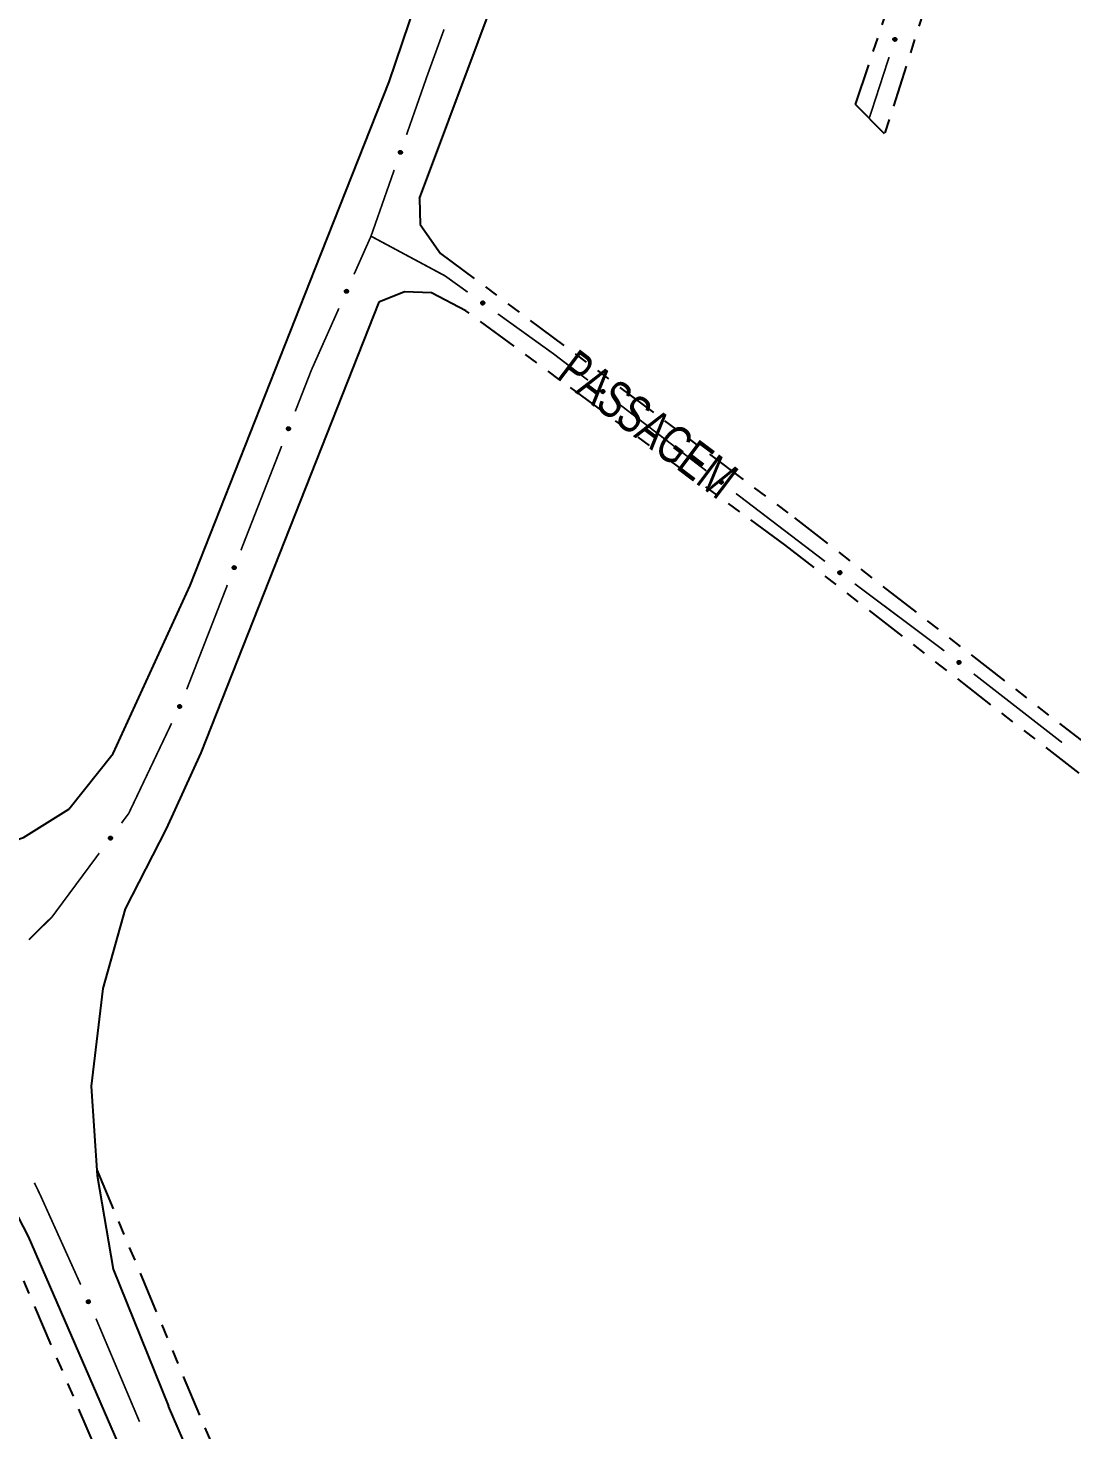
# Model space of a CAD drawing. Extents: x 209193 to 212081, y 4877574 to 4880493.
# Drawn here: x 210998 to 211110, y 4878137.5 to 4878287.9 of the extents above; entities that cross this region are included whole.
import ezdxf

# ---------------------------------------------------------------- set-up
doc = ezdxf.new("R2010")
doc.units = 0
doc.header["$LTSCALE"] = 1.5
doc.header["$MEASUREMENT"] = 0
doc.linetypes.add('TRACO_25', pattern=[8, 3, -1, 1, -1, 1, -1])
for name, color, linetype in [('SV-EIXO-ROD-ESTR', 7, 'CONTINUOUS'), ('SV-EIXO-RUA-N-PAV', 6, 'CONTINUOUS'), ('SV-EST-MUNIC-PAV', 20, 'CONTINUOUS'), ('SV-FX-DOM-EST', 20, 'CONTINUOUS'), ('SV-ROD-ESTADUAIS', 20, 'CONTINUOUS'), ('SV-RUA-NAO-PAV', 7, 'CONTINUOUS'), ('SV-TXT-RUA-N-PAV', 7, 'CONTINUOUS')]:
    doc.layers.add(name, color=color, linetype=linetype)
doc.styles.add('ARIAL', font='ARIAL.SHX')

msp = doc.modelspace()

# ---------------------------------------------------------------- linework, layer by layer
at = {"layer": 'SV-EIXO-ROD-ESTR', "const_width": 0.18}
for points in [[(211042.636932, 4878287.740329), (211040.927069, 4878283.04178)], [(211040.85, 4878282.83), (211038.610183, 4878276.436341)], [(211040.927069, 4878283.04178), (211040.85, 4878282.83)], [(211037.287711, 4878272.661283), (211034.973383, 4878266.054931)], [(211034.973383, 4878266.054931), (211034.8, 4878265.56)], [(211034.8, 4878265.56), (211032.979128, 4878261.471574)], [(211031.351744, 4878257.817587), (211028.503821, 4878251.42311)], [(211028.4, 4878251.19), (211026.671083, 4878246.771389)], [(211028.503821, 4878251.42311), (211028.4, 4878251.19)], [(211025.213562, 4878243.046388), (211021.56976, 4878233.733886)], [(211021.22, 4878232.84), (211020.842086, 4878231.870961)], [(211021.56976, 4878233.733886), (211021.22, 4878232.84)], [(211019.388743, 4878228.144328), (211015.028712, 4878216.964429)], [(211013.402906, 4878213.312342), (211009.106199, 4878204.282485)], [(211009.106199, 4878204.282485), (211008.81, 4878203.66)], [(211008.81, 4878203.66), (211008.029714, 4878202.606946)], [(211005.648318, 4878199.393077), (211000.885526, 4878192.965339)], [(211000.6, 4878192.58), (210998.101331, 4878190.1001)], [(211000.885526, 4878192.965339), (211000.6, 4878192.58)], [(210999.32, 4878162.72), (210998.688262, 4878164.032233)], [(210999.543535, 4878162.224467), (210999.32, 4878162.72)], [(211003.655513, 4878153.109006), (210999.543535, 4878162.224467)], [(211009.966102, 4878138.407015), (211005.298665, 4878149.462106)]]:
    msp.add_lwpolyline(points, dxfattribs=at)
at = {"layer": 'SV-EIXO-ROD-ESTR'}
for points in [[(211038.10034, 4878274.648018), (211038.122167, 4878274.60425), (211038.131977, 4878274.562171), (211038.130057, 4878274.524719), (211038.119731, 4878274.492067), (211038.105404, 4878274.459852), (211038.083794, 4878274.43056), (211038.052608, 4878274.403361), (211038.008857, 4878274.381157), (211037.96509, 4878274.373941), (211037.928272, 4878274.373859), (211037.893604, 4878274.382666), (211037.862542, 4878274.397108), (211037.832857, 4878274.420562), (211037.805602, 4878274.452435), (211037.78434, 4878274.496969), (211037.775007, 4878274.538289), (211037.777815, 4878274.574464), (211037.78689, 4878274.609261), (211037.80191, 4878274.641975), (211037.823288, 4878274.670607), (211037.855429, 4878274.69799), (211037.899663, 4878274.718393), (211037.940768, 4878274.728173), (211037.976973, 4878274.725874), (211038.01103, 4878274.716168), (211038.043516, 4878274.702192), (211038.073866, 4878274.681695), (211038.10034, 4878274.648018)], [(211032.32445, 4878259.731046), (211032.342617, 4878259.685637), (211032.348945, 4878259.642895), (211032.343962, 4878259.605727), (211032.330995, 4878259.574031), (211032.314077, 4878259.543099), (211032.290139, 4878259.515675), (211032.256829, 4878259.491124), (211032.211405, 4878259.47258), (211032.167194, 4878259.468975), (211032.130494, 4878259.471911), (211032.096664, 4878259.483529), (211032.06689, 4878259.500468), (211032.039227, 4878259.526275), (211032.014676, 4878259.560275), (211031.997135, 4878259.606401), (211031.991218, 4878259.648347), (211031.996982, 4878259.684171), (211032.008877, 4878259.718106), (211032.026528, 4878259.749479), (211032.050181, 4878259.776263), (211032.084458, 4878259.800921), (211032.130214, 4878259.81763), (211032.171983, 4878259.824009), (211032.207878, 4878259.81875), (211032.241025, 4878259.806286), (211032.272256, 4878259.789695), (211032.300824, 4878259.766779), (211032.32445, 4878259.731046)], [(211026.09719, 4878245.00258), (211026.117427, 4878244.958055), (211026.125715, 4878244.91565), (211026.122448, 4878244.878292), (211026.110953, 4878244.846032), (211026.095476, 4878244.814354), (211026.072825, 4878244.785858), (211026.04068, 4878244.7598), (211025.996158, 4878244.739186), (211025.95216, 4878244.73355), (211025.915363, 4878244.734794), (211025.881035, 4878244.744843), (211025.850513, 4878244.760394), (211025.821691, 4878244.784901), (211025.795601, 4878244.817735), (211025.775957, 4878244.863005), (211025.768116, 4878244.904634), (211025.772225, 4878244.940685), (211025.782547, 4878244.975133), (211025.798735, 4878245.007284), (211025.82113, 4878245.035128), (211025.854236, 4878245.061337), (211025.899175, 4878245.080134), (211025.940606, 4878245.088428), (211025.976705, 4878245.084827), (211026.01039, 4878245.073901), (211026.042352, 4878245.058764), (211026.071944, 4878245.037188), (211026.09719, 4878245.00258)], [(211020.270176, 4878230.101509), (211020.290463, 4878230.057007), (211020.298799, 4878230.014611), (211020.295574, 4878229.977249), (211020.284115, 4878229.944977), (211020.268673, 4878229.913281), (211020.246055, 4878229.88476), (211020.213939, 4878229.858666), (211020.16944, 4878229.838002), (211020.125448, 4878229.832317), (211020.08865, 4878229.833519), (211020.05431, 4878229.84353), (211020.023771, 4878229.859047), (211019.994922, 4878229.883521), (211019.968795, 4878229.916326), (211019.9491, 4878229.961574), (211019.941213, 4878230.003194), (211019.945281, 4878230.03925), (211019.955564, 4878230.073709), (211019.971716, 4878230.105879), (211019.994081, 4878230.133748), (211020.027157, 4878230.159994), (211020.072075, 4878230.178841), (211020.113496, 4878230.187182), (211020.1496, 4878230.183621), (211020.183297, 4878230.172733), (211020.215275, 4878230.157632), (211020.244892, 4878230.136089), (211020.270176, 4878230.101509)], [(211014.423384, 4878215.200756), (211014.440404, 4878215.154905), (211014.445656, 4878215.112017), (211014.439741, 4878215.074986), (211014.425981, 4878215.043626), (211014.408291, 4878215.013128), (211014.383672, 4878214.986315), (211014.349755, 4878214.962608), (211014.30388, 4878214.945212), (211014.259593, 4878214.942719), (211014.222977, 4878214.946575), (211014.189451, 4878214.95904), (211014.160112, 4878214.976722), (211014.133105, 4878215.003216), (211014.109416, 4878215.037822), (211014.09304, 4878215.084374), (211014.088179, 4878215.126455), (211014.094841, 4878215.162123), (211014.107586, 4878215.195749), (211014.126019, 4878215.226669), (211014.150337, 4878215.25285), (211014.185223, 4878215.276638), (211014.231385, 4878215.292193), (211014.2733, 4878215.29752), (211014.309052, 4878215.291361), (211014.341875, 4878215.278068), (211014.37268, 4878215.260697), (211014.400663, 4878215.237071), (211014.423384, 4878215.200756)], [(211007.013002, 4878201.049918), (211007.020884, 4878201.001649), (211007.017788, 4878200.958552), (211007.00486, 4878200.92335), (211006.985325, 4878200.895223), (211006.962098, 4878200.868697), (211006.932781, 4878200.847121), (211006.894938, 4878200.830381), (211006.846573, 4878200.822134), (211006.802633, 4878200.828208), (211006.767443, 4878200.839036), (211006.73694, 4878200.857717), (211006.71155, 4878200.880712), (211006.690145, 4878200.911907), (211006.673555, 4878200.950423), (211006.66644, 4878200.999256), (211006.669765, 4878201.041486), (211006.683164, 4878201.075207), (211006.702139, 4878201.105753), (211006.726176, 4878201.132549), (211006.755076, 4878201.153563), (211006.793886, 4878201.170197), (211006.842178, 4878201.176581), (211006.884335, 4878201.173745), (211006.918235, 4878201.160824), (211006.947888, 4878201.141466), (211006.974775, 4878201.118493), (211006.997692, 4878201.089926), (211007.013002, 4878201.049918)], [(211004.436646, 4878151.109677), (211004.390661, 4878151.126331), (211004.354544, 4878151.150048), (211004.330114, 4878151.178499), (211004.315081, 4878151.209269), (211004.303248, 4878151.242481), (211004.298705, 4878151.278598), (211004.302542, 4878151.3198), (211004.318924, 4878151.366047), (211004.345652, 4878151.401449), (211004.372263, 4878151.426892), (211004.403446, 4878151.444414), (211004.435903, 4878151.455369), (211004.473575, 4878151.458848), (211004.515291, 4878151.454551), (211004.561396, 4878151.436953), (211004.596644, 4878151.413459), (211004.619552, 4878151.385319), (211004.636969, 4878151.353858), (211004.648643, 4878151.319807), (211004.652898, 4878151.284328), (211004.648497, 4878151.242334), (211004.630524, 4878151.197059), (211004.607493, 4878151.161635), (211004.579683, 4878151.138339), (211004.548323, 4878151.121889), (211004.515156, 4878151.109615), (211004.479041, 4878151.103537), (211004.436646, 4878151.109677)]]:
    msp.add_lwpolyline(points, close=True, dxfattribs=at)
for points in [[(211037.87772, 4878274.704062), (211037.819753, 4878274.439541)], [(211037.899663, 4878274.718393), (211037.832857, 4878274.420562)], [(211037.918552, 4878274.721566), (211037.848273, 4878274.413645)], [(211037.940768, 4878274.728173), (211037.862542, 4878274.397108)], [(211037.956997, 4878274.724002), (211037.878598, 4878274.392901)], [(211037.976973, 4878274.725874), (211037.893604, 4878274.382666)], [(211037.992735, 4878274.718712), (211037.909054, 4878274.380786)], [(211038.01103, 4878274.716168), (211037.928272, 4878274.373859)], [(211038.027054, 4878274.705243), (211037.950009, 4878274.378006)], [(211037.80191, 4878274.641975), (211037.775007, 4878274.538289)], [(211037.811764, 4878274.651985), (211037.781333, 4878274.523846)], [(211037.823288, 4878274.670607), (211037.78434, 4878274.496969)], [(211037.839784, 4878274.678315), (211037.797098, 4878274.482177)], [(211037.855429, 4878274.69799), (211037.805602, 4878274.452435)], [(211038.043516, 4878274.702192), (211037.96509, 4878274.373941)], [(211038.056993, 4878274.687526), (211037.988905, 4878274.38173)], [(211038.073866, 4878274.681695), (211038.008857, 4878274.381157)], [(211038.085128, 4878274.664657), (211038.030122, 4878274.396207)], [(211038.10034, 4878274.648018), (211038.052608, 4878274.403361)], [(211038.111261, 4878274.623694), (211038.070249, 4878274.424079)], [(211038.122167, 4878274.60425), (211038.083794, 4878274.43056)], [(211038.127863, 4878274.580287), (211038.096595, 4878274.453887)], [(211038.131977, 4878274.562171), (211038.105404, 4878274.459852)], [(211032.026528, 4878259.749479), (211031.991218, 4878259.648347)], [(211032.03717, 4878259.758648), (211031.99634, 4878259.633434)], [(211032.050181, 4878259.776263), (211031.997135, 4878259.606401)], [(211032.067253, 4878259.782593), (211032.008637, 4878259.590613)], [(211032.084458, 4878259.800921), (211032.014676, 4878259.560275)], [(211032.107171, 4878259.805145), (211032.027722, 4878259.546264)], [(211032.130214, 4878259.81763), (211032.039227, 4878259.526275)], [(211032.1493, 4878259.819244), (211032.054024, 4878259.518119)], [(211032.171983, 4878259.824009), (211032.06689, 4878259.500468)], [(211032.187816, 4878259.818522), (211032.082547, 4878259.494959)], [(211032.207878, 4878259.81875), (211032.096664, 4878259.483529)], [(211032.223, 4878259.81032), (211032.111908, 4878259.480389)], [(211032.241025, 4878259.806286), (211032.130494, 4878259.471911)], [(211032.2561, 4878259.794085), (211032.152497, 4878259.474262)], [(211032.272256, 4878259.789695), (211032.167194, 4878259.468975)], [(211032.284487, 4878259.773974), (211032.191567, 4878259.474786)], [(211032.300824, 4878259.766779), (211032.211405, 4878259.47258)], [(211032.310652, 4878259.748877), (211032.233833, 4878259.485837)], [(211032.32445, 4878259.731046), (211032.256829, 4878259.491124)], [(211032.333341, 4878259.70591), (211032.276108, 4878259.510327)], [(211032.342617, 4878259.685637), (211032.290139, 4878259.515675)], [(211032.346329, 4878259.661288), (211032.304809, 4878259.537875)], [(211032.348945, 4878259.642895), (211032.314077, 4878259.543099)], [(211025.798735, 4878245.007284), (211025.768116, 4878244.904634)], [(211025.808943, 4878245.016933), (211025.773919, 4878244.889973)], [(211025.82113, 4878245.035128), (211025.775957, 4878244.863005)], [(211025.837893, 4878245.042237), (211025.788173, 4878244.847764)], [(211025.854236, 4878245.061337), (211025.795601, 4878244.817735)], [(211025.876731, 4878245.066602), (211025.809279, 4878244.804339)], [(211025.899175, 4878245.080134), (211025.821691, 4878244.784901)], [(211025.918167, 4878245.082625), (211025.836848, 4878244.777434)], [(211025.940606, 4878245.088428), (211025.850513, 4878244.760394)], [(211025.956675, 4878245.083676), (211025.866406, 4878244.755612)], [(211025.976705, 4878245.084827), (211025.881035, 4878244.744843)], [(211025.992199, 4878245.077102), (211025.896406, 4878244.742408)], [(211026.01039, 4878245.073901), (211025.915363, 4878244.734794)], [(211026.026011, 4878245.062407), (211025.937235, 4878244.738155)], [(211026.042352, 4878245.058764), (211025.95216, 4878244.73355)], [(211026.055293, 4878245.043623), (211025.97624, 4878244.740476)], [(211026.071944, 4878245.037188), (211025.996158, 4878244.739186)], [(211026.082586, 4878245.019756), (211026.017951, 4878244.75346)], [(211026.09719, 4878245.00258), (211026.04068, 4878244.7598)], [(211026.107227, 4878244.977879), (211026.059055, 4878244.77987)], [(211026.117427, 4878244.958055), (211026.072825, 4878244.785858)], [(211026.122256, 4878244.933902), (211026.086458, 4878244.80871)], [(211026.125715, 4878244.91565), (211026.095476, 4878244.814354)], [(211019.971716, 4878230.105879), (211019.941213, 4878230.003194)], [(211019.981914, 4878230.115539), (211019.947032, 4878229.98854)], [(211019.994081, 4878230.133748), (211019.9491, 4878229.961574)], [(211020.010835, 4878230.140876), (211019.961334, 4878229.946346)], [(211020.027157, 4878230.159994), (211019.968795, 4878229.916326)], [(211020.049646, 4878230.165284), (211019.982488, 4878229.902946)], [(211020.072075, 4878230.178841), (211019.994922, 4878229.883521)], [(211020.091064, 4878230.181353), (211020.010087, 4878229.876071)], [(211020.113496, 4878230.187182), (211020.023771, 4878229.859047)], [(211020.12957, 4878230.182447), (211020.03967, 4878229.854282)], [(211020.1496, 4878230.183621), (211020.05431, 4878229.84353)], [(211020.165102, 4878230.175913), (211020.069684, 4878229.841112)], [(211020.183297, 4878230.172733), (211020.08865, 4878229.833519)], [(211020.198931, 4878230.161256), (211020.110518, 4878229.836905)], [(211020.215275, 4878230.157632), (211020.125448, 4878229.832317)], [(211020.228233, 4878230.142505), (211020.14952, 4878229.83927)], [(211020.244892, 4878230.136089), (211020.16944, 4878229.838002)], [(211020.255553, 4878230.118669), (211020.191217, 4878229.852301)], [(211020.270176, 4878230.101509), (211020.213939, 4878229.858666)], [(211020.280241, 4878230.076819), (211020.232291, 4878229.878756)], [(211020.290463, 4878230.057007), (211020.246055, 4878229.88476)], [(211020.295319, 4878230.032859), (211020.259661, 4878229.907627)], [(211020.298799, 4878230.014611), (211020.268673, 4878229.913281)], [(211014.126019, 4878215.226669), (211014.088179, 4878215.126455)], [(211014.136887, 4878215.235567), (211014.092924, 4878215.111418)], [(211014.150337, 4878215.25285), (211014.09304, 4878215.084374)], [(211014.167563, 4878215.258749), (211014.104142, 4878215.068303)], [(211014.185223, 4878215.276638), (211014.109416, 4878215.037822)], [(211014.208035, 4878215.280291), (211014.122107, 4878215.023488)], [(211014.231385, 4878215.292193), (211014.133105, 4878215.003216)], [(211014.250505, 4878215.293327), (211014.147693, 4878214.99469)], [(211014.2733, 4878215.29752), (211014.160112, 4878214.976722)], [(211014.28899, 4878215.291637), (211014.175625, 4878214.970822)], [(211014.309052, 4878215.291361), (211014.189451, 4878214.95904)], [(211014.323958, 4878215.282554), (211014.20461, 4878214.955518)], [(211014.341875, 4878215.278068), (211014.222977, 4878214.946575)], [(211014.356639, 4878215.265492), (211014.245033, 4878214.948373)], [(211014.37268, 4878215.260697), (211014.259593, 4878214.942719)], [(211014.384511, 4878215.244674), (211014.284104, 4878214.947915)], [(211014.400663, 4878215.237071), (211014.30388, 4878214.945212)], [(211014.410038, 4878215.218927), (211014.326633, 4878214.9579)], [(211014.423384, 4878215.200756), (211014.349755, 4878214.962608)], [(211014.43164, 4878215.175404), (211014.369511, 4878214.98132)], [(211014.440404, 4878215.154905), (211014.383672, 4878214.986315)], [(211014.443503, 4878215.130469), (211014.398895, 4878215.008139)], [(211014.445656, 4878215.112017), (211014.408291, 4878215.013128)], [(211006.755076, 4878201.153563), (211006.66644, 4878200.999256)], [(211006.726176, 4878201.132549), (211006.669765, 4878201.041486)], [(211006.738553, 4878201.139191), (211006.671529, 4878201.025818)], [(211006.793886, 4878201.170197), (211006.673555, 4878200.950423)], [(211006.773115, 4878201.156039), (211006.674243, 4878200.981349)], [(211006.816975, 4878201.169393), (211006.683252, 4878200.933915)], [(211006.842178, 4878201.176581), (211006.690145, 4878200.911907)], [(211006.86116, 4878201.174016), (211006.702821, 4878200.900734)], [(211006.884335, 4878201.173745), (211006.71155, 4878200.880712)], [(211006.898601, 4878201.164954), (211006.725639, 4878200.871938)], [(211006.918235, 4878201.160824), (211006.73694, 4878200.857717)], [(211006.931168, 4878201.149314), (211006.751139, 4878200.851345)], [(211006.947888, 4878201.141466), (211006.767443, 4878200.839036)], [(211006.959957, 4878201.126284), (211006.789432, 4878200.836557)], [(211006.974775, 4878201.118493), (211006.802633, 4878200.828208)], [(211006.983304, 4878201.100493), (211006.827686, 4878200.828592)], [(211006.997692, 4878201.089926), (211006.846573, 4878200.822134)], [(211007.003401, 4878201.070317), (211006.871342, 4878200.830209)], [(211007.013002, 4878201.049918), (211006.894938, 4878200.830381)], [(211007.016227, 4878201.023451), (211006.917924, 4878200.844944)], [(211007.020884, 4878201.001649), (211006.932781, 4878200.847121)], [(211007.019225, 4878200.977074), (211006.951917, 4878200.865609)], [(211007.017788, 4878200.958552), (211006.962098, 4878200.868697)], [(211004.548323, 4878151.121889), (211004.372263, 4878151.426892)], [(211004.563328, 4878151.132659), (211004.39096, 4878151.435125)], [(211004.579683, 4878151.138339), (211004.403446, 4878151.444414)], [(211004.592862, 4878151.153467), (211004.421373, 4878151.447347)], [(211004.607493, 4878151.161635), (211004.435903, 4878151.455369)], [(211004.61903, 4878151.181737), (211004.45764, 4878151.453229)], [(211004.630524, 4878151.197059), (211004.473575, 4878151.458848)], [(211004.636537, 4878151.222568), (211004.496151, 4878151.454135)], [(211004.648497, 4878151.242334), (211004.515291, 4878151.454551)], [(211004.646264, 4878151.267373), (211004.541957, 4878151.438871)], [(211004.652898, 4878151.284328), (211004.561396, 4878151.436953)], [(211004.648407, 4878151.305762), (211004.582104, 4878151.419559)], [(211004.648643, 4878151.319807), (211004.596644, 4878151.413459)], [(211004.390661, 4878151.126331), (211004.298705, 4878151.278598)], [(211004.436646, 4878151.109677), (211004.302542, 4878151.3198)], [(211004.354544, 4878151.150048), (211004.303248, 4878151.242481)], [(211004.411966, 4878151.119767), (211004.304048, 4878151.292631)], [(211004.370014, 4878151.139762), (211004.305516, 4878151.252876)], [(211004.459137, 4878151.108113), (211004.313897, 4878151.340485)], [(211004.479041, 4878151.103537), (211004.318924, 4878151.366047)], [(211004.495283, 4878151.110946), (211004.333771, 4878151.379389)], [(211004.515156, 4878151.109615), (211004.345652, 4878151.401449)], [(211004.529184, 4878151.118754), (211004.359377, 4878151.408903)]]:
    msp.add_lwpolyline(points, dxfattribs=at)
at = {"layer": 'SV-EIXO-RUA-N-PAV'}
for points in [[(211091.145792, 4878286.768187), (211091.168634, 4878286.724941), (211091.179423, 4878286.683101), (211091.178377, 4878286.645616), (211091.168816, 4878286.612731), (211091.155245, 4878286.580191), (211091.134325, 4878286.550402), (211091.103782, 4878286.522483), (211091.060561, 4878286.499264), (211091.016974, 4878286.491029), (211090.980168, 4878286.490088), (211090.945305, 4878286.498084), (211090.913914, 4878286.511797), (211090.883689, 4878286.534551), (211090.855698, 4878286.565779), (211090.833403, 4878286.609805), (211090.823107, 4878286.650896), (211090.825071, 4878286.687127), (211090.833331, 4878286.722126), (211090.847584, 4878286.755181), (211090.868288, 4878286.784304), (211090.899782, 4878286.812431), (211090.943527, 4878286.83386), (211090.984392, 4878286.844597), (211091.020642, 4878286.843143), (211091.054915, 4878286.834235), (211091.087719, 4878286.82102), (211091.118539, 4878286.801237), (211091.145792, 4878286.768187)], [(211046.737864, 4878258.565274), (211046.786012, 4878258.573864), (211046.829149, 4878258.571402), (211046.864537, 4878258.558993), (211046.892949, 4878258.539874), (211046.919813, 4878258.517039), (211046.941818, 4878258.488042), (211046.959112, 4878258.450449), (211046.968069, 4878258.402211), (211046.962642, 4878258.358186), (211046.952333, 4878258.322841), (211046.934102, 4878258.292067), (211046.911482, 4878258.266342), (211046.880606, 4878258.24448), (211046.842338, 4878258.227326), (211046.793614, 4878258.219494), (211046.75134, 4878258.222198), (211046.717426, 4878258.235099), (211046.686604, 4878258.253623), (211046.659457, 4878258.277264), (211046.638021, 4878258.305852), (211046.620819, 4878258.344414), (211046.613725, 4878258.392606), (211046.615941, 4878258.434801), (211046.628363, 4878258.468887), (211046.647283, 4878258.498821), (211046.669858, 4878258.526043), (211046.698085, 4878258.549377), (211046.737864, 4878258.565274)], [(211059.617216, 4878249.069362), (211059.665602, 4878249.076488), (211059.708645, 4878249.072717), (211059.74364, 4878249.05924), (211059.771459, 4878249.039267), (211059.797617, 4878249.015628), (211059.818732, 4878248.985976), (211059.834877, 4878248.947875), (211059.842365, 4878248.899387), (211059.835605, 4878248.855547), (211059.824227, 4878248.820532), (211059.805071, 4878248.790325), (211059.781681, 4878248.765298), (211059.750155, 4878248.744384), (211059.711384, 4878248.7284), (211059.662445, 4878248.72205), (211059.620272, 4878248.726036), (211059.586765, 4878248.739961), (211059.55652, 4878248.759412), (211059.530103, 4878248.783865), (211059.509545, 4878248.813091), (211059.493521, 4878248.852157), (211059.487894, 4878248.900543), (211059.491389, 4878248.942651), (211059.50484, 4878248.976344), (211059.52466, 4878249.00569), (211059.54805, 4878249.032214), (211059.576973, 4878249.05468), (211059.617216, 4878249.069362)], [(211072.323773, 4878239.346344), (211072.372147, 4878239.353555), (211072.415197, 4878239.349861), (211072.450215, 4878239.336446), (211072.478069, 4878239.316522), (211072.504269, 4878239.292929), (211072.525436, 4878239.263315), (211072.541649, 4878239.225243), (211072.549223, 4878239.176768), (211072.542541, 4878239.132916), (211072.531225, 4878239.097881), (211072.512122, 4878239.06764), (211072.488776, 4878239.042572), (211072.457288, 4878239.021602), (211072.418545, 4878239.005549), (211072.369617, 4878238.999112), (211072.327437, 4878239.003023), (211072.293906, 4878239.016889), (211072.263626, 4878239.036286), (211072.237167, 4878239.060693), (211072.216556, 4878239.089883), (211072.200463, 4878239.12892), (211072.19475, 4878239.177296), (211072.198171, 4878239.21941), (211072.211562, 4878239.253127), (211072.23133, 4878239.282508), (211072.254674, 4878239.309074), (211072.283557, 4878239.331591), (211072.323773, 4878239.346344)], [(211085.050438, 4878229.651006), (211085.098747, 4878229.658646), (211085.141827, 4878229.655333), (211085.176963, 4878229.642228), (211085.204992, 4878229.622552), (211085.231401, 4878229.599192), (211085.252829, 4878229.569767), (211085.269379, 4878229.53184), (211085.277382, 4878229.483434), (211085.271088, 4878229.439525), (211085.260083, 4878229.40439), (211085.241249, 4878229.373982), (211085.218126, 4878229.348708), (211085.186825, 4878229.32746), (211085.148225, 4878229.311064), (211085.099357, 4878229.304194), (211085.057144, 4878229.307731), (211085.023491, 4878229.321299), (211084.993041, 4878229.340428), (211084.966366, 4878229.364599), (211084.945497, 4878229.393605), (211084.929059, 4878229.432498), (211084.922918, 4878229.480822), (211084.925965, 4878229.522964), (211084.939057, 4878229.556798), (211084.958564, 4878229.586353), (211084.981672, 4878229.613125), (211085.010354, 4878229.635897), (211085.050438, 4878229.651006)], [(211097.832882, 4878220.024858), (211097.881322, 4878220.031611), (211097.924335, 4878220.02751), (211097.959225, 4878220.013764), (211097.986889, 4878219.993578), (211098.012865, 4878219.969738), (211098.033751, 4878219.939925), (211098.049603, 4878219.901701), (211098.056719, 4878219.853157), (211098.049621, 4878219.809371), (211098.037975, 4878219.774444), (211098.018587, 4878219.744385), (211097.995005, 4878219.719539), (211097.96332, 4878219.698868), (211097.924427, 4878219.683181), (211097.87544, 4878219.677208), (211097.833299, 4878219.681518), (211097.799901, 4878219.6957), (211097.769806, 4878219.715383), (211097.743578, 4878219.740038), (211097.723244, 4878219.769422), (211097.707521, 4878219.808609), (211097.702266, 4878219.857037), (211097.706085, 4878219.899117), (211097.719794, 4878219.932705), (211097.739839, 4878219.961898), (211097.763433, 4878219.988242), (211097.792528, 4878220.010485), (211097.832882, 4878220.024858)]]:
    msp.add_lwpolyline(points, close=True, dxfattribs=at)
for points in [[(211090.847584, 4878286.755181), (211090.823107, 4878286.650896)], [(211090.857202, 4878286.765419), (211090.829769, 4878286.636604)], [(211090.868288, 4878286.784304), (211090.833403, 4878286.609805)], [(211090.884599, 4878286.792395), (211090.846502, 4878286.595315)], [(211090.899782, 4878286.812431), (211090.855698, 4878286.565779)], [(211090.921925, 4878286.819021), (211090.870146, 4878286.553219)], [(211090.943527, 4878286.83386), (211090.883689, 4878286.534551)], [(211090.962337, 4878286.837473), (211090.899263, 4878286.527996)], [(211090.984392, 4878286.844597), (211090.913914, 4878286.511797)], [(211091.000715, 4878286.840806), (211090.930063, 4878286.507965)], [(211091.020642, 4878286.843143), (211090.945305, 4878286.498084)], [(211091.036566, 4878286.836351), (211090.960793, 4878286.496564)], [(211091.054915, 4878286.834235), (211090.980168, 4878286.490088)], [(211091.071191, 4878286.823687), (211091.001802, 4878286.49474)], [(211091.087719, 4878286.82102), (211091.016974, 4878286.491029)], [(211091.101535, 4878286.806673), (211091.040601, 4878286.499371)], [(211091.118539, 4878286.801237), (211091.060561, 4878286.499264)], [(211091.130195, 4878286.784467), (211091.081469, 4878286.514806)], [(211091.145792, 4878286.768187), (211091.103782, 4878286.522483)], [(211091.157277, 4878286.744125), (211091.120934, 4878286.543607)], [(211091.168634, 4878286.724941), (211091.134325, 4878286.550402)], [(211091.174887, 4878286.701117), (211091.146578, 4878286.574021)], [(211091.179423, 4878286.683101), (211091.155245, 4878286.580191)], [(211046.613725, 4878258.392606), (211046.880606, 4878258.24448)], [(211046.615941, 4878258.434801), (211046.911482, 4878258.266342)], [(211046.616011, 4878258.411624), (211046.891591, 4878258.257319)], [(211046.620819, 4878258.344414), (211046.842338, 4878258.227326)], [(211046.621283, 4878258.367512), (211046.858701, 4878258.237264)], [(211046.624521, 4878258.449194), (211046.920048, 4878258.280558)], [(211046.628363, 4878258.468887), (211046.934102, 4878258.292067)], [(211046.63528, 4878258.323852), (211046.811404, 4878258.22756)], [(211046.638021, 4878258.305852), (211046.793614, 4878258.219494)], [(211046.639681, 4878258.481987), (211046.940265, 4878258.306358)], [(211046.647283, 4878258.498821), (211046.952333, 4878258.322841)], [(211046.652635, 4878258.289542), (211046.766981, 4878258.224192)], [(211046.659457, 4878258.277264), (211046.75134, 4878258.222198)], [(211046.662285, 4878258.511112), (211046.954488, 4878258.344864)], [(211046.669858, 4878258.526043), (211046.962642, 4878258.358186)], [(211046.68773, 4878258.534835), (211046.96189, 4878258.383231)], [(211046.698085, 4878258.549377), (211046.968069, 4878258.402211)], [(211046.717608, 4878258.555374), (211046.959631, 4878258.426858)], [(211046.737864, 4878258.565274), (211046.959112, 4878258.450449)], [(211046.76428, 4878258.568887), (211046.944213, 4878258.473219)], [(211046.786012, 4878258.573864), (211046.941818, 4878258.488042)], [(211046.810608, 4878258.572567), (211046.92305, 4878258.506905)], [(211046.829149, 4878258.571402), (211046.919813, 4878258.517039)], [(211059.487894, 4878248.900543), (211059.750155, 4878248.744384)], [(211059.490756, 4878248.919482), (211059.761525, 4878248.756883)], [(211059.491389, 4878248.942651), (211059.781681, 4878248.765298)], [(211059.493521, 4878248.852157), (211059.711384, 4878248.7284)], [(211059.494686, 4878248.875231), (211059.728041, 4878248.737836)], [(211059.500402, 4878248.956777), (211059.790674, 4878248.779248)], [(211059.50484, 4878248.976344), (211059.805071, 4878248.790325)], [(211059.507352, 4878248.831166), (211059.680472, 4878248.729572)], [(211059.509545, 4878248.813091), (211059.662445, 4878248.72205)], [(211059.51655, 4878248.989095), (211059.811664, 4878248.804422)], [(211059.523656, 4878248.796345), (211059.635966, 4878248.727554)], [(211059.52466, 4878249.00569), (211059.824227, 4878248.820532)], [(211059.530103, 4878248.783865), (211059.620272, 4878248.726036)], [(211059.540028, 4878249.01752), (211059.82705, 4878248.842479)], [(211059.54805, 4878249.032214), (211059.835605, 4878248.855547)], [(211059.566182, 4878249.04046), (211059.835613, 4878248.880603)], [(211059.576973, 4878249.05468), (211059.842365, 4878248.899387)], [(211059.596669, 4878249.060082), (211059.834679, 4878248.924279)], [(211059.617216, 4878249.069362), (211059.834877, 4878248.947875)], [(211059.64373, 4878249.072173), (211059.820676, 4878248.971086)], [(211059.665602, 4878249.076488), (211059.818732, 4878248.985976)], [(211059.690148, 4878249.074444), (211059.800545, 4878249.0054)], [(211059.708645, 4878249.072717), (211059.797617, 4878249.015628)], [(211072.19475, 4878239.177296), (211072.457288, 4878239.021602)], [(211072.197579, 4878239.19624), (211072.468635, 4878239.034121)], [(211072.198171, 4878239.21941), (211072.488776, 4878239.042572)], [(211072.200463, 4878239.12892), (211072.418545, 4878239.005549)], [(211072.201587, 4878239.151996), (211072.435185, 4878239.015015)], [(211072.207159, 4878239.233552), (211072.497745, 4878239.056538)], [(211072.211562, 4878239.253127), (211072.512122, 4878239.06764)], [(211072.214331, 4878239.107954), (211072.387631, 4878239.006666)], [(211072.216556, 4878239.089883), (211072.369617, 4878238.999112)], [(211072.22325, 4878239.265898), (211072.518691, 4878239.081749)], [(211072.230697, 4878239.073161), (211072.343129, 4878239.00457)], [(211072.23133, 4878239.282508), (211072.531225, 4878239.097881)], [(211072.237167, 4878239.060693), (211072.327437, 4878239.003023)], [(211072.246678, 4878239.294365), (211072.534009, 4878239.119833)], [(211072.254674, 4878239.309074), (211072.542541, 4878239.132916)], [(211072.27279, 4878239.317351), (211072.542505, 4878239.157972)], [(211072.283557, 4878239.331591), (211072.549223, 4878239.176768)], [(211072.303243, 4878239.337028), (211072.541493, 4878239.201647)], [(211072.323773, 4878239.346344), (211072.541649, 4878239.225243)], [(211072.350282, 4878239.349201), (211072.527407, 4878239.248429)], [(211072.372147, 4878239.353555), (211072.525436, 4878239.263315)], [(211072.396697, 4878239.351555), (211072.507216, 4878239.282706)], [(211072.415197, 4878239.349861), (211072.504269, 4878239.292929)], [(211084.973806, 4878229.598346), (211085.262672, 4878229.426367)], [(211084.981672, 4878229.613125), (211085.271088, 4878229.439525)], [(211084.999714, 4878229.621563), (211085.27083, 4878229.46458)], [(211085.010354, 4878229.635897), (211085.277382, 4878229.483434)], [(211085.029991, 4878229.641508), (211085.269432, 4878229.508243)], [(211085.050438, 4878229.651006), (211085.269379, 4878229.53184)], [(211085.076921, 4878229.654098), (211085.254932, 4878229.554899)], [(211085.098747, 4878229.658646), (211085.252829, 4878229.569767)], [(211085.123313, 4878229.656863), (211085.234438, 4878229.588996)], [(211085.141827, 4878229.655333), (211085.231401, 4878229.599192)], [(211084.922918, 4878229.480822), (211085.186825, 4878229.32746)], [(211084.925579, 4878229.49979), (211085.198061, 4878229.340079)], [(211084.925965, 4878229.522964), (211085.218126, 4878229.348708)], [(211084.929059, 4878229.432498), (211085.148225, 4878229.311064)], [(211084.929979, 4878229.455583), (211085.164781, 4878229.320677)], [(211084.934828, 4878229.537185), (211085.226971, 4878229.362752)], [(211084.939057, 4878229.556798), (211085.241249, 4878229.373982)], [(211084.943113, 4878229.411656), (211085.117303, 4878229.311907)], [(211084.945497, 4878229.393605), (211085.099357, 4878229.304194)], [(211084.950632, 4878229.569673), (211085.247692, 4878229.388148)], [(211084.958564, 4878229.586353), (211085.260083, 4878229.40439)], [(211084.959787, 4878229.37701), (211085.072821, 4878229.309417)], [(211084.966366, 4878229.364599), (211085.057144, 4878229.307731)], [(211097.702266, 4878219.857037), (211097.96332, 4878219.698868)], [(211097.705274, 4878219.875954), (211097.974785, 4878219.711279)], [(211097.706085, 4878219.899117), (211097.995005, 4878219.719539)], [(211097.707521, 4878219.808609), (211097.924427, 4878219.683181)], [(211097.708864, 4878219.831673), (211097.941156, 4878219.69249)], [(211097.715207, 4878219.913173), (211098.004106, 4878219.733419)], [(211097.719794, 4878219.932705), (211098.018587, 4878219.744385)], [(211097.721191, 4878219.787513), (211097.893525, 4878219.684591)], [(211097.723244, 4878219.769422), (211097.87544, 4878219.677208)], [(211097.731602, 4878219.945366), (211098.025289, 4878219.758431)], [(211097.737227, 4878219.752567), (211097.849005, 4878219.682916)], [(211097.739839, 4878219.961898), (211098.037975, 4878219.774444)], [(211097.743578, 4878219.740038), (211097.833299, 4878219.681518)], [(211097.755298, 4878219.97361), (211098.040966, 4878219.796369)], [(211097.763433, 4878219.988242), (211098.049621, 4878219.809371)], [(211097.781627, 4878219.996348), (211098.049822, 4878219.834426)], [(211097.792528, 4878220.010485), (211098.056719, 4878219.853157)], [(211097.812264, 4878220.015736), (211098.049224, 4878219.878108)], [(211097.832882, 4878220.024858), (211098.049603, 4878219.901701)], [(211097.859417, 4878220.027464), (211098.035581, 4878219.925021)], [(211097.881322, 4878220.031611), (211098.033751, 4878219.939925)], [(211097.905851, 4878220.029379), (211098.015715, 4878219.959488)], [(211097.924335, 4878220.02751), (211098.012865, 4878219.969738)]]:
    msp.add_lwpolyline(points, dxfattribs=at)
at = {"layer": 'SV-EIXO-RUA-N-PAV', "const_width": 0.18}
for points in [[(211090.379745, 4878284.76303), (211088.528717, 4878279.055693)], [(211088.528717, 4878279.055693), (211088.275952, 4878278.276333)], [(211034.79645, 4878265.559732), (211042.729171, 4878261.30862)], [(211042.729171, 4878261.30862), (211042.735414, 4878261.305275)], [(211042.735414, 4878261.305275), (211045.166058, 4878259.558987)], [(211048.414586, 4878257.225093), (211054.099511, 4878253.140778)], [(211054.099511, 4878253.140778), (211054.393759, 4878252.929376)], [(211054.393759, 4878252.929376), (211058.076298, 4878250.110329)], [(211061.252486, 4878247.678903), (211070.781048, 4878240.384624)], [(211073.961503, 4878237.958783), (211083.50297, 4878230.681393)], [(211086.700397, 4878228.278009), (211095.505499, 4878221.684817)], [(211095.505499, 4878221.684817), (211095.877094, 4878221.40657)], [(211095.877094, 4878221.40657), (211096.300009, 4878221.077635)], [(211099.457418, 4878218.621873), (211108.929645, 4878211.254585)]]:
    msp.add_lwpolyline(points, dxfattribs=at)
at = {"layer": 'SV-EST-MUNIC-PAV', "linetype": 'Continuous'}
for points in [[(211040.015668, 4878269.585499, 12.81758), (211062.146558, 4878328.737843, 12.807742), (211071.303185, 4878355.525892, 12.256824), (211074.827369, 4878365.83602, 12.256824), (211077.937179, 4878374.933885, 12.256824)], [(210977.638178, 4878207.088424, 12.95531), (210981.835081, 4878202.523371, 12.95531), (210987.136432, 4878199.946326, 12.95531), (210993.542231, 4878199.725436, 12.95531), (210997.518245, 4878201.050774, 12.847094), (211002.382994, 4878204.100458, 12.689689), (211007.145185, 4878210.083048, 12.463418), (211015.405397, 4878228.103775, 12.453581), (211028.821675, 4878262.049712, 12.949227), (211036.75, 4878282.11, 12.949227), (211051.05, 4878324.34, 12.790775), (211051.62, 4878329.12, 12.790775)], [(211035.631589, 4878258.479496, 12.90612), (211016.554822, 4878210.153133, 12.384716), (211012.834725, 4878201.992803, 12.404391), (211008.434642, 4878193.422453, 12.483094), (211006.022495, 4878184.889016, 12.532283), (211004.770788, 4878174.396759, 12.81758), (211005.433456, 4878164.824875, 12.670012), (211007.126944, 4878154.774397, 12.522446), (211013.05825, 4878140.086975, 12.591311)]]:
    msp.add_polyline3d(points, dxfattribs=at)
at = {"layer": 'SV-FX-DOM-EST', "linetype": 'TRACO_25'}
for points in [[(211028.486086, 4878080.897306, 12.355202), (211009.982548, 4878124.599964, 12.355202), (210996.174033, 4878156.711011, 12.345365), (210980.245565, 4878187.651998, 12.709364), (210958.477345, 4878219.292959, 12.72904), (210919.290053, 4878259.454079, 13.083201), (210898.774286, 4878277.738776, 13.083201), (210895.564754, 4878280.599274, 13.083201), (210829.78, 4878339.23, 13.417687), (210780.89, 4878381.82, 13.604163), (210766.976178, 4878394.201269, 13.604163), (210730.23, 4878426.9, 14.016139), (210717.152215, 4878438.406456, 14.016139), (210622.7, 4878521.51, 15.230939), (210531.783322, 4878602.204012, 12.991482)], [(211005.392871, 4878165.411104, 12.640499), (211020.572272, 4878129.170222, 12.650337), (211031.886237, 4878102.370015, 12.650337), (211034.688034, 4878095.733197, 12.650337), (211037.217376, 4878089.741763, 12.650337), (211053.518687, 4878051.12767, 11.764933), (211065.735955, 4878022.229207, 11.764933)]]:
    msp.add_polyline3d(points, dxfattribs=at)
at = {"layer": 'SV-ROD-ESTADUAIS', "linetype": 'Continuous'}
for points in [[(211100.78998, 4877916.427847, 6.826342), (211088.952449, 4877944.445363, 6.826342), (211087.115851, 4877948.547669, 6.826342), (211045.498875, 4878046.957449, 11.804284), (211012.342478, 4878125.340011, 12.650337), (210998.064006, 4878158.281085, 12.620824), (210982.125531, 4878188.942061, 12.679851), (210959.547372, 4878221.593052, 13.004499), (210920.21008, 4878261.574164, 13.171742), (210831.69, 4878340.34, 13.678107), (210783.44, 4878383.16, 13.847123), (210770.842606, 4878394.291132, 13.847123), (210730.86, 4878429.62, 14.1429), (210623.98, 4878524.27, 15.421082), (210525.6, 4878611.44, 13.128807), (210509.12559, 4878625.984271, 13.128807), (210506.147781, 4878628.586299, 13.128807), (210456.95, 4878672.3, 12.104149), (210434.29214, 4878692.384671, 12.104149)], [(211063.228022, 4878021.519415, 11.942014), (211051.188748, 4878050.147614, 11.942014), (211018.162342, 4878128.370172, 12.699526), (211013.05825, 4878140.086975, 12.699526)]]:
    msp.add_polyline3d(points, dxfattribs=at)
at = {"layer": 'SV-RUA-NAO-PAV', "linetype": 'TRACO_25'}
for points in [[(211103.154652, 4878318.097813, 12.95531), (211089.893939, 4878276.546186, 13.063526), (211086.794152, 4878279.676273, 13.063526), (211107.405182, 4878341.598705, 13.388174)], [(211040.015668, 4878269.585499, 12.81758), (211040.085584, 4878266.825399, 12.81758), (211042.265407, 4878263.705304, 12.90612), (211080.233096, 4878235.354604, 13.171742), (211116.348435, 4878207.331046, 13.053688), (211117.151969, 4878207.111901, 13.053688), (211117.955502, 4878207.331046, 13.053688), (211127.451806, 4878220.114532, 13.053688), (211135.490689, 4878231.174865, 13.053688), (211143.011134, 4878252.657634, 13.053688), (211150.900371, 4878274.973947, 13.053688), (211155.55598, 4878287.791365, 13.053688), (211155.758095, 4878288.743588, 13.289796)], [(211195.411431, 4878141.497983, 12.90612), (211139.229345, 4878185.893319, 13.004499), (211079.193051, 4878232.46449, 13.083201), (211044.965121, 4878257.555104, 13.083201), (211041.285321, 4878259.495143, 13.053688), (211038.385436, 4878259.57512, 13.034013), (211035.631589, 4878258.479496, 12.90612)]]:
    msp.add_polyline3d(points, dxfattribs=at)

# ---------------------------------------------------------------- texts
at = {"layer": 'SV-TXT-RUA-N-PAV', "style": 'ARIAL', "width": 0.7}
msp.add_text('PASSAGEM', height=4, rotation=323, dxfattribs=at).set_placement((211054.550791, 4878250.397172))

doc.saveas('drawing.dxf')
